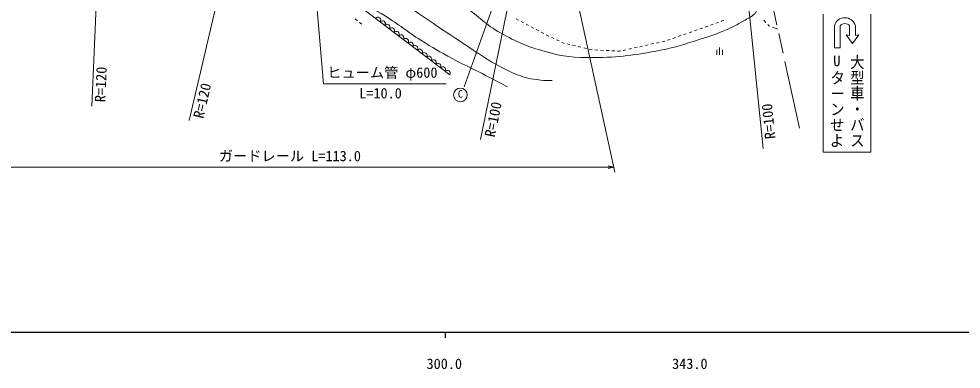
# Model space of a CAD drawing. Units: millimetres, scale not verified. Extents: x 40000 to 680000, y 20000 to 380000.
# Drawn here: x 293073 to 458687, y 198499 to 260014 of the extents above; entities that cross this region are included whole.
import ezdxf
from ezdxf.enums import TextEntityAlignment as Align

# ---------------------------------------------------------------- set-up
doc = ezdxf.new("R2010")
doc.units = ezdxf.units.MM
doc.header["$LTSCALE"] = 1000
doc.linetypes.add('CHAIN', pattern=[18.5, 12, -1.5, 3.5, -1.5])
for name, color, linetype, lineweight in [('M-BGD', 7, 'Continuous', 13), ('M-BMK', 2, 'CHAIN', 13), ('M-STR-HTXT', 7, 'Continuous', 13), ('M-TTL-BAND', 7, 'Continuous', 25)]:
    doc.layers.add(name, color=color, linetype=linetype, lineweight=lineweight)
doc.styles.add('@ＭＳ ゴシック', font='')
doc.styles.add('ＭＳ ゴシック', font='')
doc.styles.get('@ＭＳ ゴシック').set_extended_font_data('@MS Gothic')
doc.styles.get('ＭＳ ゴシック').set_extended_font_data('MS Gothic')

msp = doc.modelspace()

# ---------------------------------------------------------------- linework, layer by layer
at = {"layer": 'M-BGD'}
for p, q in [((377263, 264652), (371366, 248051)), ((352176, 259995), (352566, 259682)), ((352956, 259369), (353346, 259057)), ((380898, 259763), (380455, 259996)), ((381783, 259298), (381340, 259530)), ((382668, 258832), (382225, 259065)), ((383553, 258366), (383110, 258599)), ((413216, 258406), (412744, 258240)), ((414159, 258738), (413687, 258572)), ((415102, 259070), (414631, 258904)), ((416046, 259401), (415574, 259235)), ((416564, 259584), (416517, 259567)), ((416960, 259799), (416564, 259584)), ((424359, 259401), (424031, 259779)), ((424871, 258809), (424686, 259023)), ((425074, 258731), (424871, 258809)), ((426474, 258194), (425541, 258552)), ((384438, 257901), (383995, 258134)), ((385323, 257435), (384880, 257668)), ((386222, 256999), (385771, 257213)), ((387125, 256569), (386674, 256784)), ((408499, 256747), (408027, 256581)), ((409442, 257079), (408970, 256913)), ((410385, 257411), (409914, 257245)), ((411329, 257743), (410857, 257577)), ((412272, 258074), (411801, 257908)), ((388028, 256139), (387577, 256354)), ((388923, 255713), (388480, 255924)), ((388932, 255711), (388923, 255713)), ((389907, 255490), (389419, 255601)), ((390883, 255270), (390395, 255380)), ((391858, 255050), (391370, 255160)), ((402704, 255231), (402215, 255124)), ((403680, 255445), (403192, 255338)), ((404657, 255659), (404169, 255552)), ((405634, 255873), (405146, 255766)), ((406611, 256088), (406123, 255981)), ((407555, 256416), (407084, 256250)), ((392833, 254830), (392346, 254940)), ((393809, 254609), (393321, 254719)), ((394803, 254530), (394304, 254553)), ((395802, 254484), (395303, 254507)), ((396801, 254437), (396302, 254460)), ((397800, 254391), (397301, 254414)), ((398682, 254350), (398300, 254367)), ((398796, 254375), (398682, 254350)), ((399773, 254589), (399285, 254482)), ((400750, 254803), (400262, 254696)), ((401727, 255017), (401238, 254910)), ((415727, 253724), (415727, 254599)), ((416227, 253724), (416227, 254974)), ((416727, 253724), (416727, 254599))]:
    msp.add_line(p, q, dxfattribs=at)
msp.add_lwpolyline([(368797, 250157), (350063, 264481), (347082, 267134), (343738, 269569), (341376, 270841), (338941, 271895), (335233, 273168), (331126, 274113), (325084, 274848), (316939, 276019), (311099, 276721), (307077, 276528), (303394, 275607)], dxfattribs=at)
msp.add_circle((370686, 246663), 1200, dxfattribs=at)
for centre in [(356164, 259800), (356978, 259177), (357793, 258554), (358607, 257931), (359422, 257309), (360236, 256686), (361051, 256063), (361865, 255440), (362680, 254818), (363494, 254195), (364309, 253572), (365123, 252949), (365938, 252327), (366753, 251704), (367567, 251081), (368382, 250458)]:
    msp.add_arc(centre, 513, 324.03092, 141.16662, dxfattribs=at)
for points, knots in [([(279536, 270718), (282663, 273451), (283730, 274351), (286733, 276224), (289981, 278251), (291965, 279175), (295565, 280477), (299161, 281778), (301203, 282718), (305012, 283043), (307357, 283244), (308660, 282603), (310973, 282171), (314546, 281504), (316471, 280769), (320036, 280063), (324673, 279144), (327357, 279106), (331985, 278143), (335600, 277390), (337707, 277147), (341144, 275798), (343744, 274778), (345060, 273865), (347414, 272363), (350603, 270329), (352176, 268877), (355265, 266693), (360928, 262690), (364054, 260376), (369858, 256580), (373540, 254172), (375510, 252623), (379472, 250710), (380806, 250066), (381619, 249810), (383070, 249510), (384508, 249214), (385107, 249205), (386814, 249183)], [0, 0, 0, 0, 1, 1, 1, 2, 2, 2, 3, 3, 3, 4, 4, 4, 5, 5, 5, 6, 6, 6, 7, 7, 7, 8, 8, 8, 9, 9, 9, 10, 10, 10, 11, 11, 11, 12, 12, 12, 13, 13, 13, 13]), ([(354478, 272919), (358949, 270324), (360162, 269634), (363705, 267367), (366797, 265390), (368507, 264246), (371508, 262133), (373979, 260393), (375096, 259014), (377735, 257541), (380625, 255929), (382367, 255176), (385550, 254270), (388770, 253354), (390708, 253188), (394055, 253216), (398682, 253255), (401285, 253646), (405831, 254506), (408604, 255031), (410099, 255595), (412798, 256422), (414575, 256967), (415562, 257312), (417280, 258021), (418579, 258558), (419246, 258994), (420479, 259669), (421202, 260065), (421638, 260255), (422275, 260779), (422434, 260909), (422503, 261008), (422613, 261181), (422720, 261350), (422755, 261459), (422821, 261648), (423000, 262161), (422918, 262435), (422862, 263037)], [0, 0, 0, 0, 1, 1, 1, 2, 2, 2, 3, 3, 3, 4, 4, 4, 5, 5, 5, 6, 6, 6, 7, 7, 7, 8, 8, 8, 9, 9, 9, 10, 10, 10, 11, 11, 11, 12, 12, 12, 13, 13, 13, 13]), ([(352537, 263329), (354898, 262058), (355553, 261682), (357432, 260534), (359974, 258980), (361219, 257832), (363742, 256245), (365842, 254924), (367048, 254228), (369230, 253046), (370989, 252094), (372029, 251667), (373810, 250757), (375823, 249728), (376460, 249386), (378935, 248067)], [0, 0, 0, 0, 1, 1, 1, 2, 2, 2, 3, 3, 3, 4, 4, 4, 5, 5, 5, 5])]:
    msp.add_open_spline(points, degree=3, knots=knots, dxfattribs=at)
at = {"layer": 'M-BMK'}
msp.add_line((430249, 240820), (413650, 317214), dxfattribs=at)
at = {"layer": 'M-STR-HTXT'}
for p, q in [((307909, 291858), (305892, 244654)), ((333749, 288024), (323028, 242150)), ((343615, 283290), (346592, 248618)), ((381616, 274782), (374191, 238857)), ((420264, 273198), (423866, 237242)), ((390750, 265422), (397831, 233117)), ((434422, 260824), (434422, 236576)), ((442808, 236576), (442808, 260824)), ((436413, 254906), (436413, 258842)), ((437432, 254906), (437432, 258813)), ((439092, 258813), (439092, 257073)), ((440092, 258813), (440092, 257073)), ((438492, 257193), (439092, 257073)), ((440692, 257193), (440092, 257073)), ((437432, 254906), (436413, 254906)), ((346592, 248618), (368167, 248618)), ((434422, 236576), (442808, 236576)), ((397644, 233968), (283774, 233968)), ((397644, 233968), (396644, 234218)), ((397644, 233968), (396644, 233718))]:
    msp.add_line(p, q, dxfattribs=at)
msp.add_lwpolyline([(440692, 257193), (439592, 255673), (438492, 257193)], dxfattribs=at)
for centre, radius, start, end in [((438248, 258303), 1913, 15.4827, 164.31911), ((438262, 258092), 1099, 40.97802, 139.02198)]:
    msp.add_arc(centre, radius, start, end, dxfattribs=at)
at = {"layer": 'M-TTL-BAND'}
for p, q in [((40000, 205000), (579000, 205000)), ((368000, 205000), (368000, 204000))]:
    msp.add_line(p, q, dxfattribs=at)

# ---------------------------------------------------------------- texts
at = {"layer": 'M-BGD', "style": 'ＭＳ ゴシック'}
msp.add_text('C', height=1320, dxfattribs=at).set_placement((370222, 247500), align=Align.TOP_LEFT)
at = {"layer": 'M-STR-HTXT', "style": 'ＭＳ ゴシック'}
msp.add_text('U', height=1833, dxfattribs=at).set_placement((436216, 251158), align=Align.BOTTOM_LEFT)
at = {"layer": 'M-STR-HTXT', "style": '@ＭＳ ゴシック', "width": 1.1}
for s, rotation, p in [('大型車・バス', 270, (440409, 253812)), ('ターンせよ', 269.458, (436964, 251044))]:
    msp.add_text(s, height=1833, rotation=rotation, dxfattribs=at).set_placement(p, align=Align.MIDDLE_LEFT)
at = {"layer": 'M-STR-HTXT', "style": 'ＭＳ ゴシック'}
for s, p in [('ヒューム管 φ600', (356962, 249118)), ('L=10.0', (356638, 245491)), ('ガードレール L=113.0', (340709, 234468))]:
    msp.add_text(s, height=1833, dxfattribs=at).set_placement(p, align=Align.BOTTOM_CENTER)
for s, rotation, p in [('R=120', 87.554, (306559, 248539)), ('R=120', 76.846, (324409, 245861)), ('R=100', 78.322, (375539, 242549)), ('R=100', 95.721, (423914, 241920))]:
    msp.add_text(s, height=1833, rotation=rotation, dxfattribs=at).set_placement(p, align=Align.TOP_CENTER)
at = {"layer": 'M-TTL-BAND', "style": 'ＭＳ ゴシック'}
for s, p in [('300.0', (367844, 199445)), ('343.0', (411000, 199445))]:
    msp.add_text(s, height=1833, dxfattribs=at).set_placement(p, align=Align.MIDDLE_CENTER)

doc.saveas('drawing.dxf')
